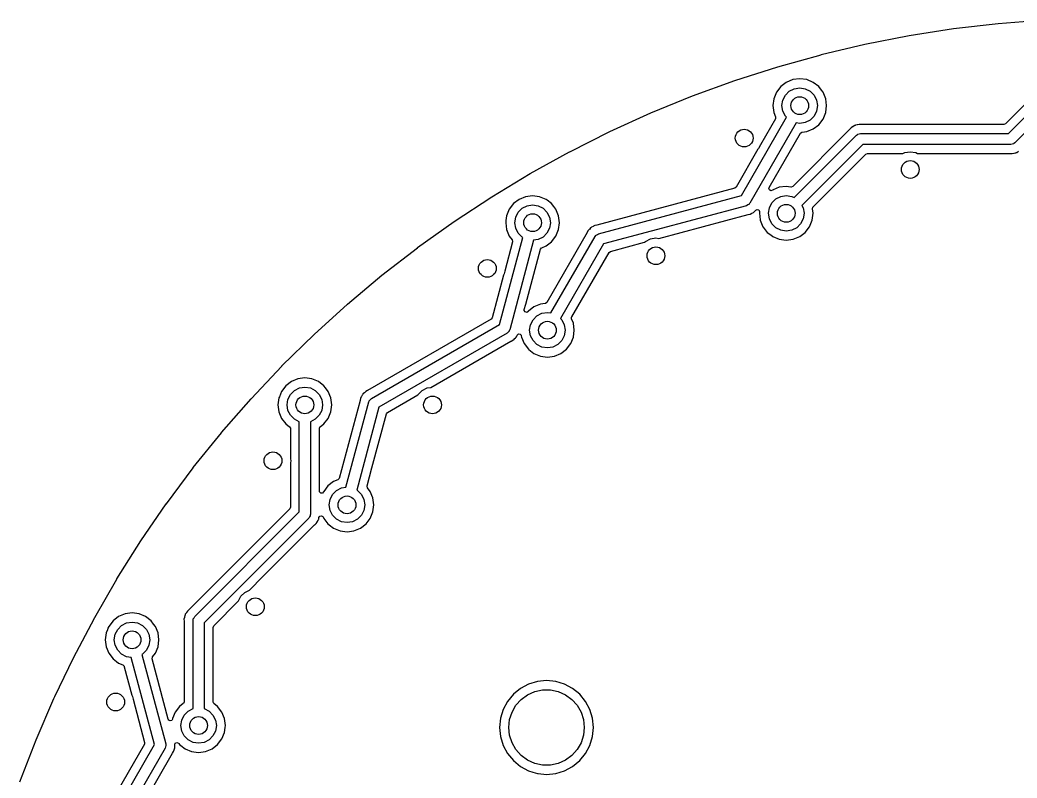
# Model space of a CAD drawing. Extents: x 0.8 to 5.53, y -4.15 to -1.35.
# Drawn here: x 3.533 to 4.417, y -2.145 to -1.473 of the extents above; entities that cross this region are included whole.
import ezdxf

# ---------------------------------------------------------------- set-up
doc = ezdxf.new("R2010")
doc.units = 0
doc.header["$MEASUREMENT"] = 0
doc.layers.add('BLACK', color=7, linetype='CONTINUOUS')

msp = doc.modelspace()

# ---------------------------------------------------------------- linework, layer by layer
at = {"layer": 'BLACK', "linetype": 'CONTINUOUS'}
for p, q in [((4.40044, -1.47604), (4.44015, -1.47296)), ((4.32139, -1.48684), (4.36074, -1.48068)), ((4.36074, -1.48068), (4.36081, -1.48067)), ((4.36081, -1.48067), (4.40037, -1.47605)), ((4.40037, -1.47605), (4.40044, -1.47604)), ((4.28224, -1.49452), (4.32132, -1.48685)), ((4.32132, -1.48685), (4.32139, -1.48684)), ((4.24341, -1.50372), (4.28217, -1.49454)), ((4.28217, -1.49454), (4.28224, -1.49452)), ((4.20497, -1.51442), (4.24334, -1.50374)), ((4.24334, -1.50374), (4.24341, -1.50372)), ((4.16698, -1.5266), (4.20491, -1.51444)), ((4.20491, -1.51444), (4.20497, -1.51442)), ((4.40945, -1.57359), (4.46609, -1.51695)), ((4.12949, -1.54025), (4.16691, -1.52663)), ((4.16691, -1.52663), (4.16698, -1.5266)), ((4.21253, -1.52826), (4.20759, -1.53205)), ((4.21828, -1.52588), (4.21253, -1.52826)), ((4.22445, -1.52506), (4.21828, -1.52588)), ((4.23062, -1.52588), (4.22445, -1.52506)), ((4.23637, -1.52826), (4.23062, -1.52588)), ((4.24131, -1.53205), (4.23637, -1.52826)), ((4.23637, -1.52826), (4.23637, -1.52826)), ((4.47305, -1.52391), (4.41497, -1.58199)), ((4.2038, -1.53699), (4.20315, -1.53856)), ((4.20759, -1.53205), (4.2038, -1.53699)), ((4.2038, -1.53699), (4.2038, -1.53699)), ((4.2038, -1.53699), (4.2038, -1.53699)), ((4.21171, -1.53965), (4.21519, -1.53617)), ((4.21519, -1.53617), (4.21958, -1.53393)), ((4.21958, -1.53393), (4.22445, -1.53316)), ((4.22445, -1.53316), (4.22932, -1.53393)), ((4.22932, -1.53393), (4.23371, -1.53617)), ((4.23371, -1.53617), (4.23719, -1.53965)), ((4.24367, -1.53512), (4.24131, -1.53205)), ((4.2451, -1.53699), (4.24367, -1.53512)), ((4.24748, -1.54274), (4.2451, -1.53699)), ((4.09255, -1.55534), (4.12942, -1.54027)), ((4.12942, -1.54027), (4.12949, -1.54025)), ((4.20142, -1.54274), (4.2006, -1.54891)), ((4.20315, -1.53856), (4.20142, -1.54274)), ((4.2087, -1.54891), (4.20947, -1.54404)), ((4.20947, -1.54404), (4.21171, -1.53965)), ((4.23719, -1.53965), (4.23943, -1.54404)), ((4.23943, -1.54404), (4.2402, -1.54891)), ((4.2483, -1.54891), (4.24748, -1.54274)), ((4.43401, -1.53787), (4.40675, -1.56513)), ((4.05623, -1.57185), (4.09248, -1.55536)), ((4.09248, -1.55536), (4.09255, -1.55534)), ((4.2006, -1.54891), (4.20142, -1.55508)), ((4.20142, -1.55508), (4.20301, -1.55891)), ((4.20947, -1.55378), (4.2087, -1.54891)), ((4.21171, -1.55817), (4.20947, -1.55378)), ((4.23943, -1.55378), (4.23719, -1.55817)), ((4.2402, -1.54891), (4.23943, -1.55378)), ((4.2451, -1.56083), (4.24748, -1.55508)), ((4.24748, -1.55508), (4.2483, -1.54891)), ((4.17276, -1.62859), (4.2128, -1.55925)), ((4.22133, -1.56416), (4.18027, -1.63528)), ((4.20289, -1.56062), (4.18962, -1.58361)), ((4.20301, -1.56039), (4.20289, -1.56062)), ((4.20301, -1.55891), (4.20301, -1.56039)), ((4.2128, -1.55925), (4.21171, -1.55817)), ((4.22445, -1.56466), (4.22133, -1.56416)), ((4.22932, -1.56389), (4.22445, -1.56466)), ((4.23371, -1.56165), (4.22932, -1.56389)), ((4.23719, -1.55817), (4.23371, -1.56165)), ((4.24131, -1.56577), (4.2451, -1.56083)), ((4.02057, -1.58975), (4.05616, -1.57188)), ((4.05616, -1.57188), (4.05623, -1.57185)), ((4.26878, -1.5699), (4.2182, -1.62048)), ((4.22509, -1.57343), (4.22626, -1.57253)), ((4.22626, -1.57253), (4.22651, -1.57248)), ((4.22651, -1.57248), (4.23062, -1.57194)), ((4.23062, -1.57194), (4.23637, -1.56956)), ((4.23637, -1.56956), (4.24131, -1.56577)), ((4.26889, -1.56978), (4.26878, -1.5699)), ((4.26993, -1.56854), (4.26889, -1.56978)), ((4.27133, -1.56773), (4.26993, -1.56854)), ((4.27147, -1.56764), (4.27133, -1.56773)), ((4.27279, -1.56672), (4.27147, -1.56764)), ((4.2731, -1.56663), (4.27279, -1.56672)), ((4.27357, -1.56644), (4.2731, -1.56663)), ((4.27384, -1.56628), (4.27357, -1.56644)), ((4.27544, -1.566), (4.27384, -1.56628)), ((4.27384, -1.56628), (4.27384, -1.56628)), ((4.27384, -1.56628), (4.27384, -1.56628)), ((4.2756, -1.56597), (4.27544, -1.566)), ((4.27716, -1.56555), (4.2756, -1.56597)), ((4.27877, -1.56569), (4.27716, -1.56555)), ((4.27716, -1.56555), (4.27716, -1.56555)), ((4.27894, -1.56569), (4.27877, -1.56569)), ((4.40538, -1.56569), (4.27894, -1.56569)), ((4.40675, -1.56513), (4.40538, -1.56569)), ((4.19737, -1.62144), (4.22509, -1.57343)), ((4.21943, -1.63042), (4.27481, -1.57503)), ((4.27481, -1.57503), (4.27552, -1.5745)), ((4.27552, -1.5745), (4.27563, -1.57437)), ((4.27563, -1.57437), (4.27574, -1.57434)), ((4.27574, -1.57434), (4.27594, -1.57419)), ((4.27594, -1.57419), (4.27713, -1.57393)), ((4.27713, -1.57393), (4.27829, -1.57359)), ((4.27829, -1.57359), (4.40945, -1.57359)), ((3.98564, -1.60903), (4.02051, -1.58978)), ((4.02051, -1.58978), (4.02057, -1.58975)), ((4.18742, -1.58742), (4.16796, -1.62112)), ((4.18795, -1.58689), (4.18742, -1.58742)), ((4.18962, -1.58361), (4.18795, -1.58689)), ((4.28033, -1.58343), (4.22639, -1.63738)), ((4.41149, -1.58343), (4.28033, -1.58343)), ((4.31595, -1.59132), (4.31756, -1.5905)), ((4.31756, -1.5905), (4.32243, -1.58973)), ((4.32243, -1.58973), (4.3273, -1.5905)), ((4.3273, -1.5905), (4.32891, -1.59132)), ((4.41266, -1.58309), (4.41149, -1.58343)), ((4.41385, -1.58283), (4.41266, -1.58309)), ((4.41405, -1.58268), (4.41385, -1.58283)), ((4.41415, -1.58265), (4.41405, -1.58268)), ((4.41427, -1.58252), (4.41415, -1.58265)), ((4.41497, -1.58199), (4.41427, -1.58252)), ((4.41435, -1.59102), (4.41594, -1.59074)), ((4.41594, -1.59074), (4.41622, -1.59058)), ((4.41622, -1.59058), (4.41668, -1.59039)), ((4.41668, -1.59039), (4.41699, -1.5903)), ((4.41699, -1.5903), (4.41831, -1.58938)), ((4.23632, -1.6386), (4.28304, -1.59189)), ((4.28304, -1.59189), (4.2844, -1.59132)), ((4.2844, -1.59132), (4.31595, -1.59132)), ((4.32891, -1.59132), (4.41085, -1.59132)), ((4.41085, -1.59132), (4.41101, -1.59133)), ((4.41101, -1.59133), (4.41262, -1.59147)), ((4.41262, -1.59147), (4.41419, -1.59105)), ((4.41419, -1.59105), (4.41435, -1.59102)), ((3.95148, -1.62964), (3.98558, -1.60906)), ((3.98558, -1.60906), (3.98564, -1.60903)), ((4.16679, -1.62202), (4.04465, -1.65475)), ((4.16796, -1.62112), (4.16679, -1.62202)), ((4.19713, -1.62215), (4.19737, -1.62144)), ((4.19751, -1.62358), (4.19713, -1.62215)), ((4.19879, -1.62432), (4.19751, -1.62358)), ((4.20022, -1.62394), (4.19879, -1.62432)), ((4.20055, -1.62368), (4.20022, -1.62394)), ((4.2008, -1.62358), (4.20055, -1.62368)), ((4.2036, -1.62242), (4.2008, -1.62358)), ((4.2063, -1.6213), (4.2036, -1.62242)), ((4.21247, -1.62049), (4.2063, -1.6213)), ((4.21659, -1.62103), (4.21247, -1.62049)), ((4.21247, -1.62049), (4.21247, -1.62049)), ((4.21684, -1.62104), (4.21659, -1.62103)), ((4.2182, -1.62048), (4.21684, -1.62104)), ((3.91814, -1.65156), (3.95142, -1.62968)), ((3.95142, -1.62968), (3.95148, -1.62964)), ((3.97576, -1.63198), (3.97082, -1.63577)), ((3.98151, -1.6296), (3.97576, -1.63198)), ((3.98768, -1.62879), (3.98151, -1.6296)), ((3.99385, -1.6296), (3.98768, -1.62879)), ((3.9996, -1.63198), (3.99385, -1.6296)), ((4.00045, -1.63263), (3.9996, -1.63198)), ((4.00454, -1.63577), (4.00045, -1.63263)), ((4.04608, -1.66254), (4.17276, -1.62859)), ((4.19973, -1.63508), (4.20322, -1.63159)), ((4.20322, -1.63159), (4.20761, -1.62935)), ((4.20761, -1.62935), (4.21247, -1.62858)), ((4.21247, -1.62858), (4.21734, -1.62935)), ((4.21734, -1.62935), (4.21943, -1.63042)), ((3.96703, -1.64071), (3.96465, -1.64646)), ((3.97082, -1.63577), (3.96703, -1.64071)), ((3.9727, -1.64777), (3.97494, -1.64338)), ((3.97494, -1.64338), (3.97842, -1.63989)), ((3.97842, -1.63989), (3.98281, -1.63766)), ((3.98281, -1.63766), (3.98768, -1.63689)), ((3.98768, -1.63689), (3.99255, -1.63766)), ((3.99255, -1.63766), (3.99694, -1.63989)), ((3.99694, -1.63989), (4.00042, -1.64338)), ((4.00042, -1.64338), (4.00266, -1.64777)), ((4.00637, -1.63816), (4.00454, -1.63577)), ((4.00833, -1.64071), (4.00637, -1.63816)), ((4.01071, -1.64646), (4.00833, -1.64071)), ((4.17728, -1.63757), (4.05059, -1.67152)), ((4.17832, -1.63694), (4.17728, -1.63757)), ((4.1794, -1.63638), (4.17832, -1.63694)), ((4.17956, -1.63618), (4.1794, -1.63638)), ((4.17965, -1.63613), (4.17956, -1.63618)), ((4.17973, -1.63597), (4.17965, -1.63613)), ((4.18027, -1.63528), (4.17973, -1.63597)), ((4.18201, -1.64416), (4.18347, -1.64348)), ((4.18347, -1.64348), (4.1837, -1.64325)), ((4.1837, -1.64325), (4.1841, -1.64294)), ((4.1841, -1.64294), (4.18437, -1.64279)), ((4.18437, -1.64279), (4.1854, -1.64155)), ((4.1854, -1.64155), (4.18671, -1.64087)), ((4.18671, -1.64087), (4.18812, -1.64132)), ((4.18812, -1.64132), (4.1888, -1.64262)), ((4.1888, -1.64304), (4.18863, -1.64433)), ((4.1888, -1.64262), (4.1888, -1.64304)), ((4.19672, -1.64433), (4.19749, -1.63947)), ((4.19749, -1.63947), (4.19973, -1.63508)), ((4.22639, -1.63738), (4.22745, -1.63947)), ((4.22745, -1.63947), (4.22822, -1.64433)), ((4.23578, -1.64022), (4.23616, -1.63879)), ((4.23632, -1.64433), (4.23578, -1.64022)), ((4.23616, -1.63879), (4.23632, -1.6386)), ((3.88568, -1.67476), (3.91808, -1.6516)), ((3.91808, -1.6516), (3.91814, -1.65156)), ((3.96408, -1.65076), (3.96383, -1.65263)), ((3.96383, -1.65263), (3.96465, -1.65881)), ((3.96465, -1.64646), (3.96408, -1.65076)), ((3.97193, -1.65263), (3.9727, -1.64777)), ((3.9727, -1.6575), (3.97193, -1.65263)), ((4.00266, -1.64777), (4.00343, -1.65263)), ((4.00343, -1.65263), (4.00266, -1.6575)), ((4.01153, -1.65263), (4.01071, -1.64646)), ((4.01071, -1.65881), (4.01153, -1.65263)), ((4.09953, -1.66658), (4.1787, -1.64536)), ((4.1787, -1.64536), (4.17887, -1.64533)), ((4.17887, -1.64533), (4.18046, -1.64504)), ((4.18046, -1.64504), (4.18186, -1.64424)), ((4.18186, -1.64424), (4.18201, -1.64416)), ((4.18863, -1.64433), (4.1894, -1.65018)), ((4.1894, -1.65018), (4.18944, -1.6505)), ((4.18944, -1.6505), (4.19182, -1.65626)), ((4.19749, -1.6492), (4.19672, -1.64433)), ((4.19973, -1.65359), (4.19749, -1.6492)), ((4.22745, -1.6492), (4.22521, -1.65359)), ((4.22822, -1.64433), (4.22745, -1.6492)), ((4.23312, -1.65626), (4.2355, -1.6505)), ((4.2355, -1.6505), (4.23632, -1.64433)), ((3.96465, -1.65881), (3.96703, -1.66456)), ((3.97494, -1.66189), (3.9727, -1.6575)), ((4.03593, -1.66144), (4.00017, -1.72338)), ((4.00266, -1.6575), (4.00042, -1.66189)), ((4.00833, -1.66456), (4.01071, -1.65881)), ((4.03601, -1.66129), (4.03593, -1.66144)), ((4.03669, -1.65983), (4.03601, -1.66129)), ((4.03783, -1.65868), (4.03669, -1.65983)), ((4.03795, -1.65856), (4.03783, -1.65868)), ((4.03899, -1.65732), (4.03795, -1.65856)), ((4.03926, -1.65716), (4.03899, -1.65732)), ((4.03966, -1.65686), (4.03926, -1.65716)), ((4.03989, -1.65663), (4.03966, -1.65686)), ((4.04135, -1.65595), (4.03989, -1.65663)), ((4.0415, -1.65587), (4.04135, -1.65595)), ((4.0429, -1.65506), (4.0415, -1.65587)), ((4.04449, -1.65478), (4.0429, -1.65506)), ((4.04465, -1.65475), (4.04449, -1.65478)), ((4.19182, -1.65626), (4.19211, -1.65663)), ((4.19211, -1.65663), (4.19561, -1.66119)), ((4.19561, -1.66119), (4.19868, -1.66355)), ((4.20322, -1.65707), (4.19973, -1.65359)), ((4.20761, -1.65931), (4.20322, -1.65707)), ((4.21247, -1.66008), (4.20761, -1.65931)), ((4.21734, -1.65931), (4.21247, -1.66008)), ((4.22173, -1.65707), (4.21734, -1.65931)), ((4.22521, -1.65359), (4.22173, -1.65707)), ((4.22439, -1.66498), (4.22933, -1.66119)), ((4.22933, -1.66119), (4.23312, -1.65626)), ((3.95838, -1.74298), (3.97908, -1.66571)), ((3.96989, -1.66952), (3.96291, -1.69556)), ((3.96703, -1.66456), (3.96703, -1.66456)), ((3.96703, -1.66456), (3.96955, -1.66785)), ((3.98859, -1.66824), (3.96736, -1.74749)), ((3.96955, -1.66785), (3.96994, -1.66928)), ((3.96994, -1.66928), (3.96989, -1.66952)), ((3.97842, -1.66538), (3.97494, -1.66189)), ((3.97908, -1.66571), (3.97842, -1.66538)), ((3.99255, -1.66761), (3.98859, -1.66824)), ((3.99694, -1.66538), (3.99255, -1.66761)), ((4.00042, -1.66189), (3.99694, -1.66538)), ((3.9996, -1.67329), (4.00454, -1.6695)), ((4.00393, -1.73265), (4.04309, -1.66483)), ((4.00454, -1.6695), (4.00833, -1.66456)), ((4.04309, -1.66483), (4.04363, -1.66414)), ((4.04363, -1.66414), (4.04371, -1.66398)), ((4.04371, -1.66398), (4.0438, -1.66392)), ((4.0438, -1.66392), (4.04395, -1.66373)), ((4.04395, -1.66373), (4.04504, -1.66317)), ((4.04504, -1.66317), (4.04608, -1.66254)), ((4.05657, -1.67809), (4.08693, -1.66995)), ((4.08693, -1.66995), (4.08771, -1.66918)), ((4.08771, -1.66918), (4.0921, -1.66694)), ((4.0921, -1.66694), (4.09696, -1.66617)), ((4.09696, -1.66617), (4.09953, -1.66658)), ((4.19868, -1.66355), (4.20055, -1.66498)), ((4.20055, -1.66498), (4.2063, -1.66737)), ((4.2063, -1.66737), (4.21247, -1.66818)), ((4.21247, -1.66818), (4.21864, -1.66737)), ((4.21864, -1.66737), (4.22439, -1.66498)), ((3.85414, -1.6992), (3.88562, -1.67481)), ((3.88562, -1.67481), (3.88568, -1.67476)), ((3.98158, -1.7249), (3.99464, -1.67616)), ((3.99464, -1.67616), (3.99554, -1.67499)), ((3.99554, -1.67499), (3.99577, -1.67487)), ((3.99577, -1.67487), (3.9996, -1.67329)), ((4.05059, -1.67152), (4.01246, -1.73756)), ((4.02236, -1.7362), (4.05539, -1.67899)), ((4.05539, -1.67899), (4.05657, -1.67809)), ((3.96291, -1.69556), (3.96253, -1.69799)), ((3.82358, -1.72485), (3.85409, -1.69925)), ((3.85409, -1.69925), (3.85414, -1.6992)), ((3.96196, -1.69909), (3.95181, -1.73701)), ((3.96253, -1.69799), (3.96196, -1.69909)), ((4.00017, -1.72338), (3.999, -1.72428)), ((3.79403, -1.75166), (3.82352, -1.7249)), ((3.82352, -1.7249), (3.82358, -1.72485)), ((3.98025, -1.73045), (3.9803, -1.7297)), ((3.98099, -1.73173), (3.98025, -1.73045)), ((3.9803, -1.7297), (3.98158, -1.7249)), ((3.98241, -1.73211), (3.98099, -1.73173)), ((3.98369, -1.73138), (3.98241, -1.73211)), ((3.98394, -1.73104), (3.98369, -1.73138)), ((3.98888, -1.72726), (3.98394, -1.73104)), ((3.99463, -1.72487), (3.98888, -1.72726)), ((3.99875, -1.72433), (3.99463, -1.72487)), ((3.99594, -1.73293), (4.00081, -1.73216)), ((3.999, -1.72428), (3.99875, -1.72433)), ((4.00081, -1.73216), (4.00393, -1.73265)), ((3.95091, -1.73818), (3.8414, -1.8014)), ((3.95181, -1.73701), (3.95091, -1.73818)), ((3.98583, -1.74304), (3.98807, -1.73865)), ((3.98807, -1.73865), (3.99155, -1.73517)), ((3.99155, -1.73517), (3.99594, -1.73293)), ((4.01246, -1.73756), (4.01355, -1.73865)), ((4.01355, -1.73865), (4.01578, -1.74304)), ((4.02225, -1.73642), (4.02236, -1.7362)), ((4.02225, -1.7379), (4.02225, -1.73642)), ((4.02384, -1.74173), (4.02225, -1.7379)), ((3.84479, -1.80856), (3.95838, -1.74298)), ((3.9659, -1.7496), (3.96506, -1.75048)), ((3.96681, -1.74878), (3.9659, -1.7496)), ((3.9669, -1.74855), (3.96681, -1.74878)), ((3.96698, -1.74848), (3.9669, -1.74855)), ((3.96701, -1.7483), (3.96698, -1.74848)), ((3.96736, -1.74749), (3.96701, -1.7483)), ((3.98506, -1.74791), (3.98583, -1.74304)), ((3.98583, -1.75277), (3.98506, -1.74791)), ((4.01578, -1.74304), (4.01655, -1.74791)), ((4.01655, -1.74791), (4.01578, -1.75277)), ((4.02465, -1.74791), (4.02384, -1.74173)), ((4.02384, -1.75408), (4.02465, -1.74791)), ((3.76554, -1.7796), (3.79398, -1.75171)), ((3.79398, -1.75171), (3.79403, -1.75166)), ((3.96506, -1.75048), (3.85148, -1.81606)), ((3.89754, -1.79858), (3.96845, -1.75764)), ((3.96845, -1.75764), (3.9686, -1.75756)), ((3.9686, -1.75756), (3.97007, -1.75688)), ((3.97007, -1.75688), (3.97121, -1.75574)), ((3.97121, -1.75574), (3.97133, -1.75562)), ((3.97133, -1.75562), (3.97257, -1.75459)), ((3.97257, -1.75459), (3.97273, -1.75431)), ((3.97273, -1.75431), (3.97304, -1.75391)), ((3.97304, -1.75391), (3.97326, -1.75368)), ((3.97326, -1.75368), (3.97394, -1.75223)), ((3.97394, -1.75223), (3.97503, -1.75123)), ((3.97503, -1.75123), (3.97651, -1.75129)), ((3.97651, -1.75129), (3.9775, -1.75238)), ((3.9775, -1.75238), (3.9776, -1.75279)), ((3.9776, -1.75279), (3.97777, -1.75408)), ((3.97777, -1.75408), (3.98015, -1.75983)), ((3.98807, -1.75716), (3.98583, -1.75277)), ((3.99155, -1.76065), (3.98807, -1.75716)), ((4.01355, -1.75716), (4.01006, -1.76065)), ((4.01578, -1.75277), (4.01355, -1.75716)), ((4.02146, -1.75983), (4.02384, -1.75408)), ((3.98015, -1.75983), (3.98015, -1.75983)), ((3.98015, -1.75983), (3.98394, -1.76477)), ((3.98394, -1.76477), (3.98447, -1.76517)), ((3.98447, -1.76517), (3.98888, -1.76856)), ((3.99594, -1.76288), (3.99155, -1.76065)), ((4.00081, -1.76365), (3.99594, -1.76288)), ((4.00567, -1.76288), (4.00081, -1.76365)), ((4.01006, -1.76065), (4.00567, -1.76288)), ((4.01273, -1.76856), (4.01767, -1.76477)), ((4.01767, -1.76477), (4.02146, -1.75983)), ((3.98888, -1.76856), (3.99463, -1.77094)), ((3.99463, -1.77094), (4.00081, -1.77175)), ((4.00081, -1.77175), (4.00698, -1.77094)), ((4.00698, -1.77094), (4.01273, -1.76856)), ((3.73816, -1.80862), (3.76549, -1.77965)), ((3.76549, -1.77965), (3.76554, -1.7796)), ((3.7739, -1.79346), (3.76896, -1.79724)), ((3.77965, -1.79107), (3.7739, -1.79346)), ((3.78582, -1.79026), (3.77965, -1.79107)), ((3.79199, -1.79107), (3.78582, -1.79026)), ((3.78582, -1.79026), (3.78582, -1.79026)), ((3.79775, -1.79346), (3.79199, -1.79107)), ((3.80268, -1.79724), (3.79775, -1.79346)), ((3.79775, -1.79346), (3.79775, -1.79346)), ((3.76517, -1.80218), (3.76319, -1.80697)), ((3.76896, -1.79724), (3.76517, -1.80218)), ((3.77308, -1.80485), (3.77657, -1.80137)), ((3.77657, -1.80137), (3.78096, -1.79913)), ((3.78096, -1.79913), (3.78582, -1.79836)), ((3.78582, -1.79836), (3.79069, -1.79913)), ((3.79069, -1.79913), (3.79508, -1.80137)), ((3.79508, -1.80137), (3.79856, -1.80485)), ((3.80412, -1.79912), (3.80268, -1.79724)), ((3.80647, -1.80218), (3.80412, -1.79912)), ((3.80886, -1.80793), (3.80647, -1.80218)), ((3.83979, -1.80216), (3.83865, -1.8033)), ((3.84125, -1.80148), (3.83979, -1.80216)), ((3.8414, -1.8014), (3.84125, -1.80148)), ((3.88622, -1.80485), (3.8897, -1.80137)), ((3.8897, -1.80137), (3.89409, -1.79913)), ((3.89409, -1.79913), (3.89754, -1.79858)), ((3.71193, -1.83868), (3.73811, -1.80867)), ((3.73811, -1.80867), (3.73816, -1.80862)), ((3.76279, -1.80793), (3.76198, -1.81411)), ((3.76319, -1.80697), (3.76279, -1.80793)), ((3.77007, -1.81411), (3.77084, -1.80924)), ((3.77084, -1.80924), (3.77308, -1.80485)), ((3.79856, -1.80485), (3.8008, -1.80924)), ((3.8008, -1.80924), (3.80157, -1.81411)), ((3.80967, -1.81411), (3.80886, -1.80793)), ((3.83471, -1.81012), (3.81619, -1.87921)), ((3.82225, -1.88713), (3.8425, -1.81155)), ((3.83474, -1.80996), (3.83471, -1.81012)), ((3.83502, -1.80837), (3.83474, -1.80996)), ((3.83583, -1.80697), (3.83502, -1.80837)), ((3.83591, -1.80682), (3.83583, -1.80697)), ((3.83659, -1.80536), (3.83591, -1.80682)), ((3.83682, -1.80513), (3.83659, -1.80536)), ((3.83712, -1.80473), (3.83682, -1.80513)), ((3.83728, -1.80445), (3.83712, -1.80473)), ((3.83852, -1.80342), (3.83728, -1.80445)), ((3.83865, -1.8033), (3.83852, -1.80342)), ((3.8425, -1.81155), (3.84284, -1.81074)), ((3.84284, -1.81074), (3.84288, -1.81056)), ((3.84288, -1.81056), (3.84295, -1.81049)), ((3.84295, -1.81049), (3.84305, -1.81026)), ((3.84305, -1.81026), (3.84395, -1.80944)), ((3.84395, -1.80944), (3.84479, -1.80856)), ((3.85895, -1.82086), (3.88602, -1.80523)), ((3.88602, -1.80523), (3.88622, -1.80485)), ((3.76198, -1.81411), (3.76279, -1.82028)), ((3.76279, -1.82028), (3.76517, -1.82603)), ((3.77084, -1.81897), (3.77007, -1.81411)), ((3.77308, -1.82336), (3.77084, -1.81897)), ((3.8008, -1.81897), (3.79856, -1.82336)), ((3.80157, -1.81411), (3.8008, -1.81897)), ((3.80647, -1.82603), (3.80886, -1.82028)), ((3.80886, -1.82028), (3.80967, -1.81411)), ((3.85148, -1.81606), (3.83176, -1.88966)), ((3.76517, -1.82603), (3.76517, -1.82603)), ((3.76517, -1.82603), (3.76896, -1.83097)), ((3.77657, -1.82685), (3.77308, -1.82336)), ((3.7809, -1.82906), (3.77657, -1.82685)), ((3.7809, -1.90896), (3.7809, -1.82906)), ((3.79508, -1.82685), (3.79074, -1.82906)), ((3.79074, -1.82906), (3.79074, -1.91099)), ((3.79856, -1.82336), (3.79508, -1.82685)), ((3.80268, -1.83097), (3.80647, -1.82603)), ((3.84526, -1.86976), (3.85805, -1.82203)), ((3.85805, -1.82203), (3.85895, -1.82086)), ((3.76896, -1.83097), (3.76896, -1.83097)), ((3.76896, -1.83097), (3.76896, -1.83097)), ((3.76896, -1.83097), (3.77225, -1.83349)), ((3.77225, -1.83349), (3.77299, -1.83477)), ((3.77299, -1.83477), (3.77301, -1.83502)), ((3.77301, -1.83502), (3.77301, -1.86184)), ((3.79864, -1.83502), (3.7992, -1.83366)), ((3.79864, -1.89046), (3.79864, -1.83502)), ((3.7992, -1.83366), (3.79939, -1.83349)), ((3.79939, -1.83349), (3.80268, -1.83097)), ((3.68688, -1.86974), (3.71188, -1.83874)), ((3.71188, -1.83874), (3.71193, -1.83868)), ((3.77301, -1.86184), (3.77329, -1.8636)), ((3.77329, -1.8636), (3.77301, -1.86536)), ((3.66305, -1.90174), (3.68683, -1.86979)), ((3.68683, -1.86979), (3.68688, -1.86974)), ((3.77301, -1.86536), (3.77301, -1.90489)), ((3.84095, -1.88585), (3.84526, -1.86976)), ((3.81124, -1.88208), (3.8063, -1.88587)), ((3.81507, -1.8805), (3.81124, -1.88208)), ((3.8153, -1.88038), (3.81507, -1.8805)), ((3.81619, -1.87921), (3.8153, -1.88038)), ((3.79878, -1.8912), (3.79864, -1.89046)), ((3.79983, -1.89224), (3.79878, -1.8912)), ((3.80235, -1.8912), (3.8013, -1.89224)), ((3.80251, -1.89081), (3.80235, -1.8912)), ((3.8063, -1.88587), (3.80251, -1.89081)), ((3.80251, -1.89081), (3.80251, -1.89081)), ((3.80251, -1.89081), (3.80251, -1.89081)), ((3.81042, -1.89348), (3.8139, -1.88999)), ((3.8139, -1.88999), (3.81829, -1.88776)), ((3.81829, -1.88776), (3.82225, -1.88713)), ((3.83176, -1.88966), (3.83242, -1.88999)), ((3.83242, -1.88999), (3.8359, -1.89348)), ((3.8409, -1.88609), (3.84095, -1.88585)), ((3.84128, -1.88752), (3.8409, -1.88609)), ((3.84381, -1.89081), (3.84128, -1.88752)), ((3.84619, -1.89656), (3.84381, -1.89081)), ((3.8013, -1.89224), (3.79983, -1.89224)), ((3.80741, -1.90273), (3.80818, -1.89787)), ((3.80818, -1.89787), (3.81042, -1.89348)), ((3.8359, -1.89348), (3.83814, -1.89787)), ((3.83814, -1.89787), (3.83891, -1.90273)), ((3.84701, -1.90273), (3.84619, -1.89656)), ((3.64048, -1.93464), (3.66301, -1.9018)), ((3.66301, -1.9018), (3.66305, -1.90174)), ((3.77244, -1.90625), (3.68303, -1.99566)), ((3.68816, -2.0017), (3.7809, -1.90896)), ((3.77301, -1.90489), (3.77244, -1.90625)), ((3.80818, -1.9076), (3.80741, -1.90273)), ((3.81042, -1.91199), (3.80818, -1.9076)), ((3.83814, -1.9076), (3.8359, -1.91199)), ((3.83891, -1.90273), (3.83814, -1.9076)), ((3.84381, -1.91466), (3.84619, -1.90891)), ((3.84619, -1.90891), (3.84701, -1.90273)), ((3.7893, -1.91447), (3.69656, -2.00722)), ((3.78989, -1.9134), (3.7893, -1.91447)), ((3.79054, -1.91238), (3.78989, -1.9134)), ((3.79058, -1.91213), (3.79054, -1.91238)), ((3.79063, -1.91204), (3.79058, -1.91213)), ((3.79074, -1.91099), (3.79062, -1.91186)), ((3.79062, -1.91186), (3.79063, -1.91204)), ((3.79669, -1.91782), (3.79762, -1.91649)), ((3.79762, -1.91649), (3.7977, -1.91619)), ((3.7977, -1.91619), (3.79789, -1.91572)), ((3.79789, -1.91572), (3.79805, -1.91544)), ((3.79805, -1.91544), (3.79833, -1.91386)), ((3.79833, -1.91386), (3.79912, -1.91262)), ((3.79912, -1.91262), (3.80056, -1.9123)), ((3.80056, -1.9123), (3.80181, -1.91309)), ((3.80181, -1.91309), (3.80201, -1.91346)), ((3.80201, -1.91346), (3.80251, -1.91466)), ((3.80251, -1.91466), (3.8063, -1.9196)), ((3.8139, -1.91547), (3.81042, -1.91199)), ((3.81829, -1.91771), (3.8139, -1.91547)), ((3.82316, -1.91848), (3.81829, -1.91771)), ((3.82803, -1.91771), (3.82316, -1.91848)), ((3.83242, -1.91547), (3.82803, -1.91771)), ((3.8359, -1.91199), (3.83242, -1.91547)), ((3.84002, -1.9196), (3.84381, -1.91466)), ((3.74867, -1.96627), (3.79443, -1.92051)), ((3.79443, -1.92051), (3.79455, -1.9204)), ((3.79455, -1.9204), (3.79579, -1.91936)), ((3.79579, -1.91936), (3.7966, -1.91796)), ((3.7966, -1.91796), (3.79669, -1.91782)), ((3.8063, -1.9196), (3.80734, -1.9204)), ((3.80734, -1.9204), (3.81124, -1.92339)), ((3.81124, -1.92339), (3.81699, -1.92577)), ((3.81699, -1.92577), (3.82316, -1.92658)), ((3.82316, -1.92658), (3.82933, -1.92577)), ((3.82933, -1.92577), (3.83508, -1.92339)), ((3.83508, -1.92339), (3.84002, -1.9196)), ((3.6192, -1.9684), (3.64044, -1.9347)), ((3.64044, -1.9347), (3.64048, -1.93464)), ((3.59952, -2.00248), (3.61917, -1.96846)), ((3.61917, -1.96846), (3.6192, -1.9684)), ((3.7367, -1.97824), (3.74867, -1.96627)), ((3.73266, -1.9803), (3.7367, -1.97824)), ((3.70502, -2.00992), (3.72712, -1.98782)), ((3.72712, -1.98782), (3.72918, -1.98378)), ((3.72918, -1.98378), (3.73266, -1.9803)), ((3.68167, -1.99681), (3.68086, -1.99821)), ((3.68291, -1.99577), (3.68167, -1.99681)), ((3.68303, -1.99566), (3.68291, -1.99577)), ((3.58066, -2.03825), (3.59922, -2.00301)), ((3.59922, -2.00301), (3.59925, -2.00295)), ((3.59925, -2.00295), (3.59952, -2.00248)), ((3.61577, -2.00546), (3.61198, -2.0104)), ((3.62071, -2.00167), (3.61577, -2.00546)), ((3.62646, -1.99929), (3.62071, -2.00167)), ((3.63263, -1.99847), (3.62646, -1.99929)), ((3.63881, -1.99929), (3.63263, -1.99847)), ((3.64456, -2.00167), (3.63881, -1.99929)), ((3.6495, -2.00546), (3.64456, -2.00167)), ((3.64456, -2.00167), (3.64456, -2.00167)), ((3.6517, -2.00833), (3.6495, -2.00546)), ((3.67909, -2.00248), (3.67868, -2.00404)), ((3.67868, -2.00404), (3.67882, -2.00565)), ((3.67882, -2.00565), (3.67882, -2.00582)), ((3.67882, -2.00582), (3.67882, -2.07735)), ((3.67913, -2.00232), (3.67909, -2.00248)), ((3.67941, -2.00073), (3.67913, -2.00232)), ((3.67957, -2.00045), (3.67941, -2.00073)), ((3.67976, -1.99999), (3.67957, -2.00045)), ((3.67984, -1.99968), (3.67976, -1.99999)), ((3.68077, -1.99835), (3.67984, -1.99968)), ((3.68086, -1.99821), (3.68077, -1.99835)), ((3.68672, -2.00518), (3.68684, -2.00431)), ((3.68672, -2.08332), (3.68672, -2.00518)), ((3.68683, -2.00413), (3.68688, -2.00404)), ((3.68684, -2.00431), (3.68683, -2.00413)), ((3.68688, -2.00404), (3.68692, -2.00379)), ((3.68692, -2.00379), (3.68758, -2.00277)), ((3.68758, -2.00277), (3.68816, -2.0017)), ((3.61074, -2.0134), (3.6096, -2.01615)), ((3.61129, -2.01208), (3.61074, -2.0134)), ((3.61198, -2.0104), (3.61129, -2.01208)), ((3.61198, -2.0104), (3.61198, -2.0104)), ((3.61198, -2.0104), (3.61198, -2.0104)), ((3.61766, -2.01745), (3.61989, -2.01306)), ((3.61989, -2.01306), (3.62338, -2.00958)), ((3.62338, -2.00958), (3.62777, -2.00734)), ((3.62777, -2.00734), (3.63263, -2.00657)), ((3.63263, -2.00657), (3.6375, -2.00734)), ((3.6375, -2.00734), (3.64189, -2.00958)), ((3.64189, -2.00958), (3.64538, -2.01306)), ((3.64538, -2.01306), (3.64761, -2.01745)), ((3.65329, -2.0104), (3.6517, -2.00833)), ((3.65567, -2.01615), (3.65329, -2.0104)), ((3.69656, -2.00722), (3.69656, -2.08332)), ((3.70445, -2.01128), (3.70502, -2.00992)), ((3.70445, -2.07735), (3.70445, -2.01128)), ((3.6096, -2.01615), (3.60879, -2.02232)), ((3.60879, -2.02232), (3.6096, -2.02849)), ((3.61689, -2.02232), (3.61766, -2.01745)), ((3.61766, -2.02719), (3.61689, -2.02232)), ((3.64761, -2.01745), (3.64838, -2.02232)), ((3.64838, -2.02232), (3.64761, -2.02719)), ((3.65648, -2.02232), (3.65567, -2.01615)), ((3.65567, -2.02849), (3.65648, -2.02232)), ((3.6096, -2.02849), (3.61198, -2.03424)), ((3.61989, -2.03158), (3.61766, -2.02719)), ((3.62338, -2.03506), (3.61989, -2.03158)), ((3.64538, -2.03158), (3.64189, -2.03506)), ((3.64761, -2.02719), (3.64538, -2.03158)), ((3.65329, -2.03424), (3.65567, -2.02849)), ((3.56425, -2.07255), (3.58063, -2.03831)), ((3.58063, -2.03831), (3.58066, -2.03825)), ((3.61198, -2.03424), (3.61198, -2.03424)), ((3.61198, -2.03424), (3.61577, -2.03918)), ((3.61577, -2.03918), (3.61879, -2.0415)), ((3.61879, -2.0415), (3.62071, -2.04297)), ((3.62777, -2.0373), (3.62338, -2.03506)), ((3.63172, -2.03792), (3.62777, -2.0373)), ((3.65243, -2.11521), (3.63172, -2.03792)), ((3.64189, -2.03506), (3.64123, -2.0354)), ((3.64123, -2.0354), (3.66246, -2.11463)), ((3.65043, -2.03921), (3.65062, -2.03774)), ((3.66477, -2.09275), (3.65043, -2.03921)), ((3.65062, -2.03774), (3.65076, -2.03754)), ((3.65076, -2.03754), (3.65329, -2.03424)), ((3.62071, -2.04297), (3.62455, -2.04456)), ((3.62455, -2.04456), (3.62559, -2.0456)), ((3.62559, -2.0456), (3.62567, -2.04584)), ((3.62567, -2.04584), (3.62575, -2.04614)), ((3.62575, -2.04614), (3.63254, -2.07148)), ((4, -2.05844), (3.99189, -2.05924)), ((4.00811, -2.05924), (4, -2.05844)), ((3.97691, -2.06545), (3.97061, -2.07061)), ((3.9841, -2.06161), (3.97691, -2.06545)), ((3.99189, -2.05924), (3.9841, -2.06161)), ((3.98966, -2.06817), (3.9965, -2.06672)), ((3.9965, -2.06672), (4.0035, -2.06672)), ((4.0035, -2.06672), (4.01034, -2.06817)), ((4.0159, -2.06161), (4.00811, -2.05924)), ((4.02309, -2.06545), (4.0159, -2.06161)), ((4.0159, -2.06161), (4.0159, -2.06161)), ((4.0159, -2.06161), (4.0159, -2.06161)), ((4.02939, -2.07061), (4.02309, -2.06545)), ((3.54764, -2.11088), (3.56341, -2.07431)), ((3.56341, -2.07431), (3.56345, -2.07424)), ((3.56345, -2.07424), (3.56425, -2.07255)), ((3.63254, -2.07148), (3.6331, -2.07259)), ((3.6331, -2.07259), (3.63349, -2.07502)), ((3.63349, -2.07502), (3.64375, -2.11332)), ((3.97061, -2.07061), (3.96545, -2.07691)), ((3.97293, -2.08033), (3.97761, -2.07513)), ((3.97761, -2.07513), (3.98327, -2.07102)), ((3.98327, -2.07102), (3.98966, -2.06817)), ((4.01034, -2.06817), (4.01673, -2.07102)), ((4.01673, -2.07102), (4.02239, -2.07513)), ((4.02239, -2.07513), (4.02707, -2.08033)), ((4.03455, -2.07691), (4.02939, -2.07061)), ((3.67478, -2.0814), (3.67099, -2.08634)), ((3.67807, -2.07888), (3.67478, -2.0814)), ((3.67826, -2.07871), (3.67807, -2.07888)), ((3.67882, -2.07735), (3.67826, -2.07871)), ((3.6789, -2.08901), (3.68238, -2.08552)), ((3.68238, -2.08552), (3.68672, -2.08332)), ((3.69656, -2.08332), (3.70089, -2.08552)), ((3.70089, -2.08552), (3.70438, -2.08901)), ((3.70447, -2.0776), (3.70445, -2.07735)), ((3.70521, -2.07888), (3.70447, -2.0776)), ((3.7085, -2.0814), (3.70521, -2.07888)), ((3.71229, -2.08634), (3.7085, -2.0814)), ((3.96161, -2.0841), (3.95924, -2.09189)), ((3.96545, -2.07691), (3.96161, -2.0841)), ((3.96943, -2.08639), (3.97293, -2.08033)), ((4.02707, -2.08033), (4.03057, -2.08639)), ((4.03839, -2.0841), (4.03455, -2.07691)), ((4.04076, -2.09189), (4.03839, -2.0841)), ((3.66511, -2.09343), (3.66477, -2.09275)), ((3.66639, -2.09417), (3.66511, -2.09343)), ((3.66781, -2.09379), (3.66639, -2.09417)), ((3.66855, -2.09251), (3.66781, -2.09379)), ((3.66861, -2.09209), (3.66855, -2.09251)), ((3.67099, -2.08634), (3.66861, -2.09209)), ((3.67589, -2.09826), (3.67666, -2.0934)), ((3.67666, -2.0934), (3.6789, -2.08901)), ((3.70438, -2.08901), (3.70662, -2.0934)), ((3.70662, -2.0934), (3.70739, -2.09826)), ((3.71467, -2.09209), (3.71229, -2.08634)), ((3.71548, -2.09826), (3.71467, -2.09209)), ((3.95924, -2.09189), (3.95844, -2.1)), ((3.96654, -2.1), (3.96727, -2.09304)), ((3.96727, -2.09304), (3.96943, -2.08639)), ((4.03057, -2.08639), (4.03273, -2.09304)), ((4.03273, -2.09304), (4.03346, -2.1)), ((4.04156, -2.1), (4.04076, -2.09189)), ((3.67666, -2.10313), (3.67589, -2.09826)), ((3.6789, -2.10752), (3.67666, -2.10313)), ((3.70662, -2.10313), (3.70438, -2.10752)), ((3.70739, -2.09826), (3.70662, -2.10313)), ((3.71467, -2.10444), (3.71526, -2.1)), ((3.71526, -2.1), (3.71548, -2.09826)), ((3.95844, -2.1), (3.95924, -2.10811)), ((3.96727, -2.10696), (3.96654, -2.1)), ((4.03346, -2.1), (4.03273, -2.10696)), ((4.04076, -2.10811), (4.04156, -2.1)), ((3.53327, -2.1481), (3.54761, -2.11095)), ((3.54761, -2.11095), (3.54764, -2.11088)), ((3.68238, -2.11101), (3.6789, -2.10752)), ((3.68677, -2.11324), (3.68238, -2.11101)), ((3.70089, -2.11101), (3.6965, -2.11324)), ((3.70438, -2.10752), (3.70089, -2.11101)), ((3.7085, -2.11513), (3.71229, -2.11019)), ((3.71229, -2.11019), (3.71467, -2.10444)), ((3.95924, -2.10811), (3.96161, -2.1159)), ((3.96943, -2.11361), (3.96727, -2.10696)), ((4.03273, -2.10696), (4.03057, -2.11361)), ((4.03839, -2.1159), (4.04076, -2.10811)), ((3.64356, -2.11479), (3.58034, -2.22429)), ((3.58685, -2.2288), (3.65243, -2.11521)), ((3.66197, -2.11837), (3.59639, -2.23195)), ((3.64375, -2.11332), (3.64356, -2.11479)), ((3.66226, -2.11718), (3.66197, -2.11837)), ((3.66263, -2.11602), (3.66226, -2.11718)), ((3.66246, -2.11463), (3.66257, -2.11551)), ((3.66257, -2.11551), (3.66263, -2.11567)), ((3.66263, -2.11567), (3.6626, -2.11578)), ((3.6626, -2.11578), (3.66263, -2.11602)), ((3.6695, -2.12141), (3.66992, -2.11984)), ((3.66992, -2.11984), (3.66997, -2.11969)), ((3.66997, -2.11969), (3.67053, -2.11817)), ((3.67053, -2.11544), (3.67098, -2.11403)), ((3.67067, -2.11704), (3.67053, -2.11544)), ((3.67053, -2.11785), (3.67059, -2.11735)), ((3.67053, -2.11817), (3.67053, -2.11785)), ((3.67059, -2.11735), (3.67067, -2.11704)), ((3.67098, -2.11403), (3.67229, -2.11335)), ((3.67229, -2.11335), (3.6737, -2.11379)), ((3.6737, -2.11379), (3.67399, -2.1141)), ((3.67399, -2.1141), (3.67399, -2.1141)), ((3.67399, -2.1141), (3.67478, -2.11513)), ((3.67478, -2.11513), (3.67579, -2.1159)), ((3.67579, -2.1159), (3.67972, -2.11892)), ((3.67972, -2.11892), (3.68547, -2.1213)), ((3.69164, -2.11401), (3.68677, -2.11324)), ((3.6965, -2.11324), (3.69164, -2.11401)), ((3.69781, -2.1213), (3.70356, -2.11892)), ((3.70356, -2.11892), (3.7085, -2.11513)), ((3.96161, -2.1159), (3.96161, -2.1159)), ((3.96161, -2.1159), (3.96545, -2.12309)), ((3.97293, -2.11967), (3.96943, -2.11361)), ((3.97761, -2.12487), (3.97293, -2.11967)), ((4.02707, -2.11967), (4.02239, -2.12487)), ((4.03057, -2.11361), (4.02707, -2.11967)), ((4.03455, -2.12309), (4.03839, -2.1159)), ((3.62766, -2.19358), (3.66849, -2.12287)), ((3.66849, -2.12287), (3.66858, -2.12273)), ((3.66858, -2.12273), (3.6695, -2.12141)), ((3.68547, -2.1213), (3.69164, -2.12211)), ((3.69164, -2.12211), (3.69781, -2.1213)), ((3.96545, -2.12309), (3.97061, -2.12939)), ((3.97061, -2.12939), (3.97691, -2.13455)), ((3.98327, -2.12898), (3.97761, -2.12487)), ((3.98966, -2.13183), (3.98327, -2.12898)), ((4.01673, -2.12898), (4.01034, -2.13183)), ((4.02239, -2.12487), (4.01673, -2.12898)), ((4.02309, -2.13455), (4.02939, -2.12939)), ((4.02939, -2.12939), (4.03455, -2.12309)), ((3.97691, -2.13455), (3.9841, -2.13839)), ((3.9841, -2.13839), (3.98799, -2.13958)), ((3.9965, -2.13328), (3.98966, -2.13183)), ((4.0035, -2.13328), (3.9965, -2.13328)), ((4.01034, -2.13183), (4.0035, -2.13328)), ((4.00811, -2.14076), (4.0159, -2.13839)), ((4.0159, -2.13839), (4.02309, -2.13455)), ((3.98799, -2.13958), (3.99189, -2.14076)), ((3.99189, -2.14076), (3.99262, -2.14083)), ((3.99262, -2.14083), (4, -2.14156)), ((4, -2.14156), (4.00811, -2.14076))]:
    msp.add_line(p, q, dxfattribs=at)
at = {"layer": 'BLACK'}
for centre in [(4.22445, -1.54891), (4.17521, -1.57763), (4.32243, -1.60548), (4.21247, -1.64433), (3.98768, -1.65263), (4.09696, -1.68192), (3.94755, -1.69313), (4.00081, -1.74791), (3.78582, -1.81411), (3.89896, -1.81411), (3.75754, -1.8636), (3.82316, -1.90273), (3.74192, -1.99304), (3.63263, -2.02232), (3.61813, -2.07745), (3.69164, -2.09826)]:
    msp.add_circle(centre, 0.00787, dxfattribs=at)

doc.saveas('drawing.dxf')
